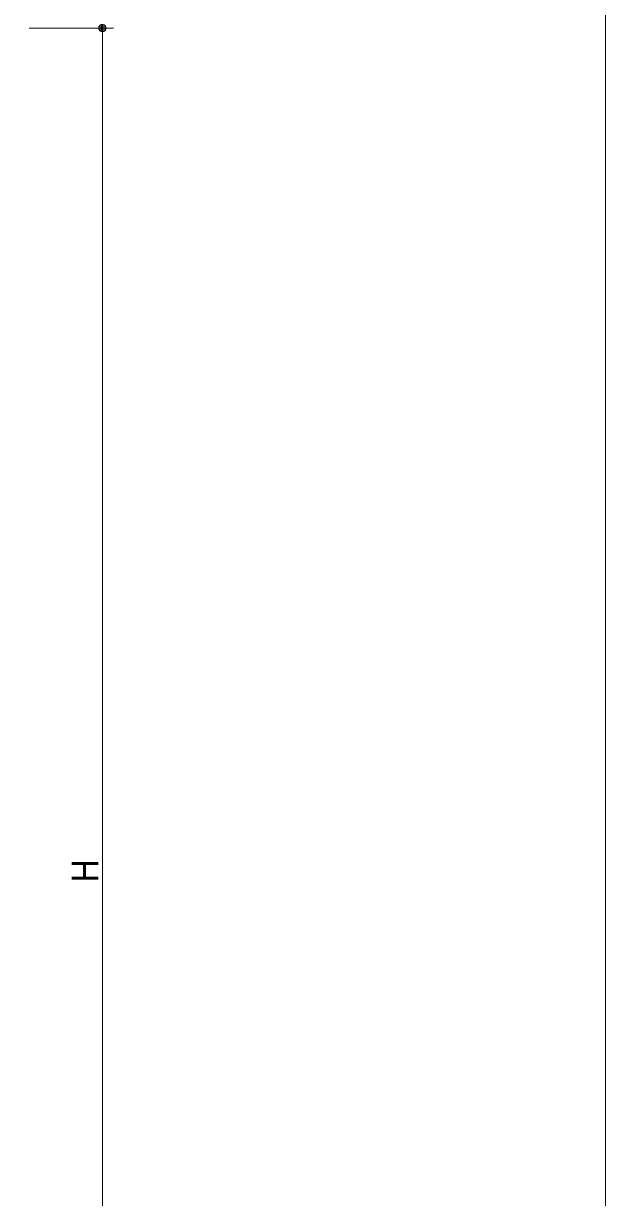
# Model space of a CAD drawing. Units: millimetres, scale not verified. Extents: x -6062 to 6062, y -3045 to 3045.
# Drawn here: x 1181 to 2212, y -1085 to 998 of the extents above; entities that cross this region are included whole.
import ezdxf
from ezdxf.enums import TextEntityAlignment as Align

# ---------------------------------------------------------------- set-up
doc = ezdxf.new("R2010")
doc.units = ezdxf.units.MM
doc.header["$LTSCALE"] = 20
for name, color, linetype, lineweight in [('0-1_2寸法-1', 7, 'Continuous', 9), ('0-2_0', 7, 'Continuous', 9), ('0-5_1図面枠', 7, 'Continuous', 9)]:
    doc.layers.add(name, color=color, linetype=linetype, lineweight=lineweight)
doc.styles.add('ＭＳ Ｐゴシック', font='')
doc.styles.get('ＭＳ Ｐゴシック').set_extended_font_data('MS PGothic')

# ---------------------------------------------------------------- blocks, each defined once
blk = doc.blocks.new('_Dot')
at = {"layer": '0-2_0'}
for p, q in [((-10, 0), (-20, 0)), ((9.78, 2), (-9.78, 2)), ((7.99, 6), (-7.99, 6)), ((9.16, -3.98), (-9.16, -3.98)), ((6, -7.98), (-6, -7.98))]:
    blk.add_line(p, q, dxfattribs=at)
for points in [[(10, 0), (9.92, 1.25), (9.69, 2.49), (9.3, 3.68), (8.76, 4.82), (8.09, 5.88), (7.29, 6.85), (6.37, 7.71), (5.36, 8.44), (4.26, 9.05), (3.09, 9.51), (1.87, 9.82), (0.63, 9.98), (-0.63, 9.98), (-1.87, 9.82), (-3.09, 9.51), (-4.26, 9.05), (-5.36, 8.44), (-6.37, 7.71), (-7.29, 6.85), (-8.09, 5.88), (-8.76, 4.82), (-9.3, 3.68), (-9.69, 2.49), (-9.92, 1.25), (-10, 0), (0, 0)], [(-10, 0), (-9.92, -1.25), (-9.69, -2.49), (-9.3, -3.68), (-8.76, -4.82), (-8.09, -5.88), (-7.29, -6.85), (-6.37, -7.71), (-5.36, -8.44), (-4.26, -9.05), (-3.09, -9.51), (-1.87, -9.82), (-0.63, -9.98), (0.63, -9.98), (1.87, -9.82), (3.09, -9.51), (4.26, -9.05), (5.36, -8.44), (6.37, -7.71), (7.29, -6.85), (8.09, -5.88), (8.76, -4.82), (9.3, -3.68), (9.69, -2.49), (9.92, -1.25), (10, 0), (0, 0)]]:
    blk.add_lwpolyline(points, close=True, dxfattribs=at)
blk = doc.blocks.new('グループ-47')
at = {"layer": '0-5_1図面枠'}
blk.add_lwpolyline([(-80000, 55400), (80000, 55400), (80000, -55400), (-80000, -55400)], close=True, dxfattribs=at)
blk = doc.blocks.new('図面枠')
at = {"layer": '0-5_1図面枠'}
blk.add_blockref('グループ-47', (0, 0), dxfattribs=at)

msp = doc.modelspace()

# ---------------------------------------------------------------- linework, layer by layer
at = {"layer": '0-1_2寸法-1'}
for p, q in [((1190.68, 990.25), (1340.68, 990.25)), ((1320.68, 977.53), (1320.68, -1987.29))]:
    msp.add_line(p, q, dxfattribs=at)

# ---------------------------------------------------------------- block references
at = {"layer": '0-1_2寸法-1', "xscale": 0.6356201, "yscale": 0.6356201, "rotation": 90}
msp.add_blockref('_Dot', (1320.68, 990.25), dxfattribs=at)
at = {"layer": '0-5_1図面枠', "xscale": 0.05, "yscale": 0.05}
msp.add_blockref('図面枠', (-1787.5, 0), dxfattribs=at)

# ---------------------------------------------------------------- texts
at = {"layer": '0-1_2寸法-1', "style": 'ＭＳ Ｐゴシック', "width": 0.9}
msp.add_text('H', height=47.21, rotation=90, dxfattribs=at).set_placement((1327.75, -525.12), align=Align.BOTTOM_LEFT)

doc.saveas('drawing.dxf')
